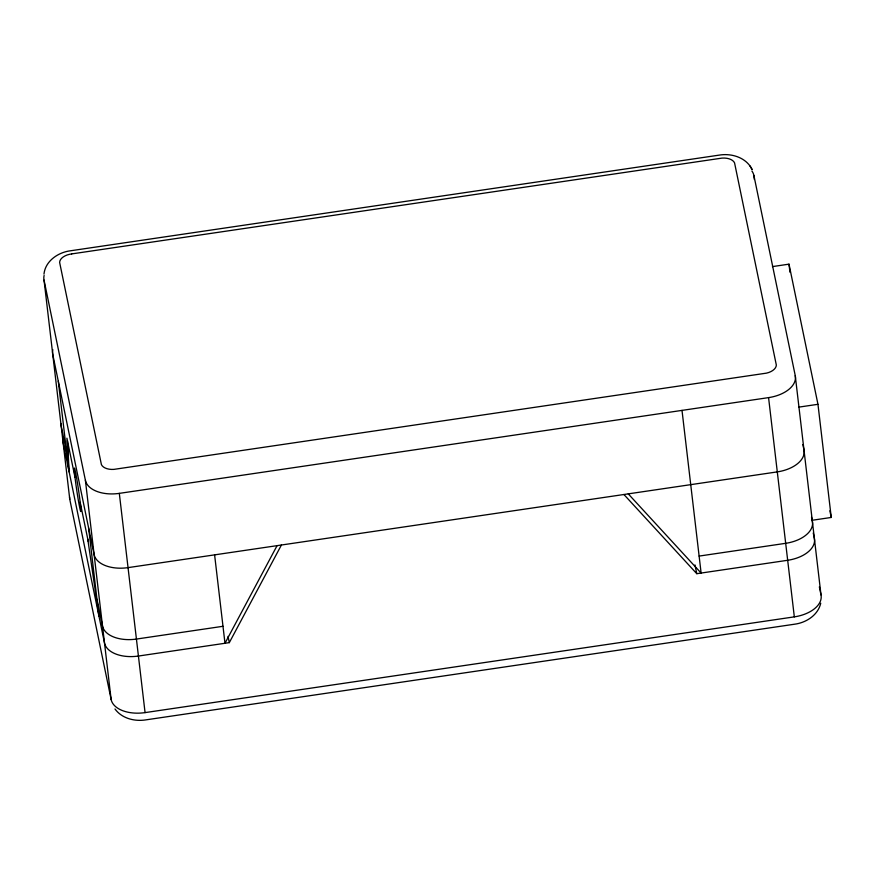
<?xml version="1.0" encoding="UTF-8"?>
<svg xmlns="http://www.w3.org/2000/svg" width="875" height="875" viewBox="0 0 875 875"><rect width="100%" height="100%" fill="white"/><g stroke="black" fill="none" stroke-linecap="round" stroke-linejoin="round"><path stroke-width="1.31" d="M43.98 274.094C45.325 261.012 58.166 252.306 70.427 250.797L719.239 155.116C731.664 153.005 746.484 157.588 752.15 169.652L751.231 168.066M820.75 603.225C818.005 615.158 806.192 622.705 794.609 624.203L145.797 719.884C134.652 721.667 121.866 718.473 114.986 708.98M277.08 545.65L224.984 643.267L214.605 554.87M63.23 438.091A30.658 17.839 -6.7 0 0 63.142 442.783L104.508 642.983A30.658 17.839 -6.7 0 0 138.425 656.042L229.316 642.633L281.411 545.016M772.45 266.602L788.998 264.152L817.961 404.305L831.25 517.453L812.153 520.275M44.122 275.428A30.658 17.839 -6.7 0 0 44.034 280.12L85.4 480.32A30.658 17.839 -6.7 0 0 119.317 493.369L768.567 397.622A30.658 17.839 -6.7 0 0 795.255 375.637L753.889 175.438A30.658 17.839 -6.7 0 0 751.92 171.052M798.864 407.116L817.961 404.305M222.994 626.292L136.423 639.067A30.658 17.839 -6.7 0 1 102.506 626.019L96.972 599.233M699.114 556.084L785.684 543.32A30.658 17.839 -6.7 0 0 812.361 521.325L811.53 517.311M623.919 494.506L696.784 573.694L787.675 560.284A30.658 17.839 -6.7 0 0 814.362 538.3L813.247 532.952M44.034 280.12L69.781 499.363L111.147 699.562A30.658 17.839 -6.7 0 0 145.064 712.611L794.325 616.864A30.658 17.839 -6.7 0 0 821.002 594.88L795.255 375.637M628.25 493.861L701.116 573.059L682.008 410.397M750.05 166.02L750.936 167.562M829.872 510.781L831.25 517.453M802.867 444.544L803.972 449.903A30.658 17.839 -6.7 0 1 777.295 471.887L128.034 567.634A30.658 17.839 -6.7 0 1 94.117 554.586L52.752 354.375A30.658 17.839 -6.7 0 1 52.85 349.694M819.35 586.873L821.002 594.88M694.969 564.933L696.784 573.694M228.025 636.377L229.316 642.633M75.009 477.334A21.897 0.897 81.6 0 1 77.088 480.791A21.897 0.897 81.6 0 1 80.686 511.416A21.897 0.897 81.6 0 1 75.009 477.334L66.916 438.189L68.677 469.558L58.286 381.15M80.172 502.359L88.266 541.494M66.675 452.583L61.141 425.808A30.658 17.839 -6.7 0 1 60.933 423.489M87.752 539L98.973 616.219L88.583 527.811M788.998 264.152L789.95 272.234M753.889 175.438L754.359 179.484M768.567 397.622L794.325 616.864M119.317 493.369L145.064 712.611M85.4 480.32L111.147 699.562M67.43 440.683L69.191 472.062M69.781 499.363A30.658 17.839 -6.7 0 1 69.573 497.033M71.684 253.914L69.442 254.33A13.103 7.623 -6.7 0 0 59.631 262.423L101.402 464.581A13.103 7.623 -6.7 0 0 113.87 469.383L766.511 373.133A13.103 7.623 -6.7 0 0 776.333 365.05L734.562 162.892A13.103 7.623 -6.7 0 0 722.083 158.091L71.684 253.914"/></g></svg>
